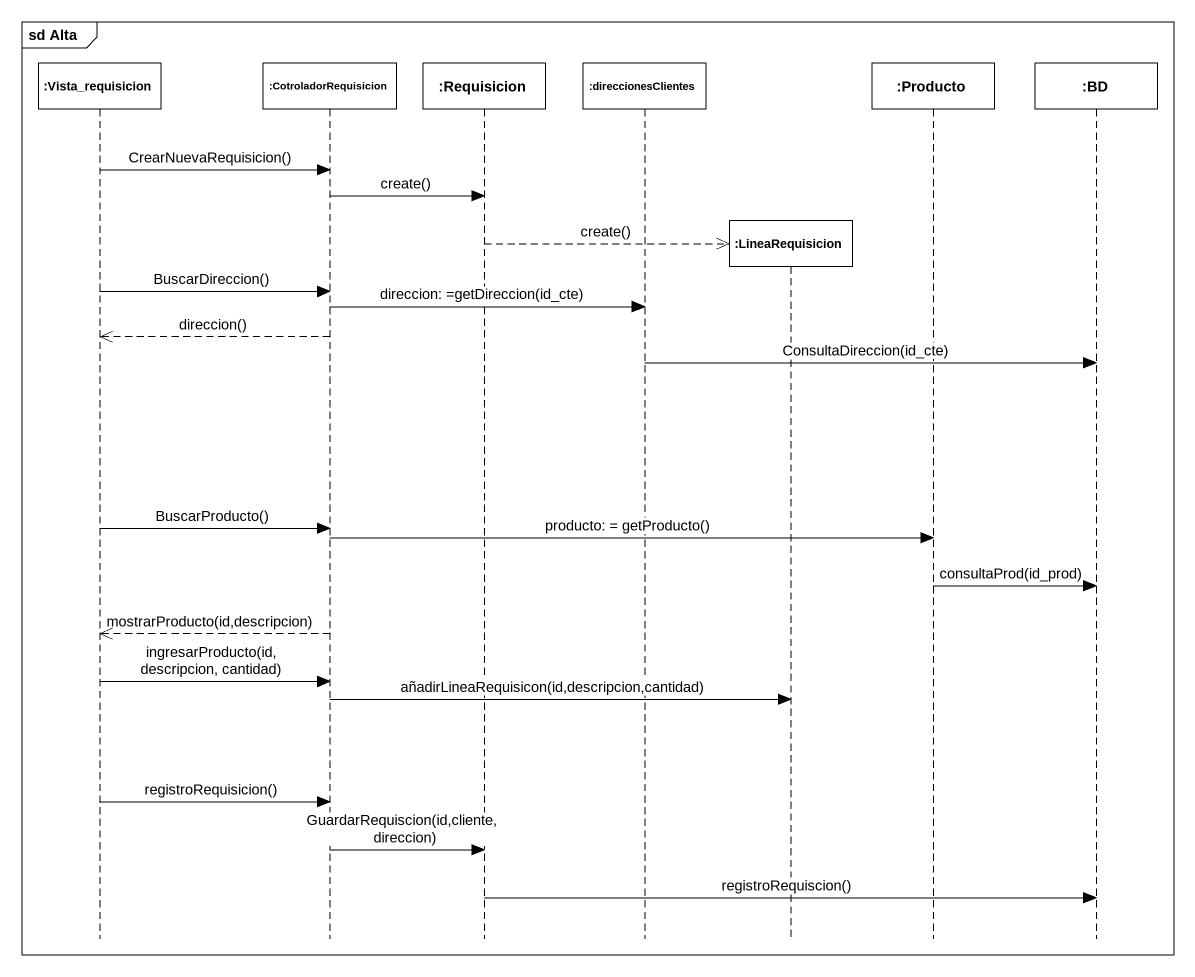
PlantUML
@startuml
mainframe sd Alta
hide footbox
participant ":Vista_requisicion" as Vista_requisicion
participant ":CotroladorRequisicion" as CotroladorRequisicion
participant ":Requisicion" as Requisicion
participant ":direccionesClientes" as direccionesClientes
participant ":LineaRequisicion" as LineaRequisicion
participant ":Producto" as Producto
participant ":BD" as BD

Vista_requisicion -> CotroladorRequisicion : CrearNuevaRequisicion()
CotroladorRequisicion -> Requisicion : create()
Requisicion -->> LineaRequisicion ** : create()
Vista_requisicion -> CotroladorRequisicion : BuscarDireccion()
CotroladorRequisicion -> direccionesClientes : direccion: =getDireccion(id_cte)
CotroladorRequisicion -->> Vista_requisicion : direccion()
direccionesClientes -> BD : ConsultaDireccion(id_cte)
Vista_requisicion -> CotroladorRequisicion : BuscarProducto()
CotroladorRequisicion -> Producto : producto: = getProducto()
Producto -> BD : consultaProd(id_prod)
CotroladorRequisicion -->> Vista_requisicion : mostrarProducto(id,descripcion)
Vista_requisicion -> CotroladorRequisicion : ingresarProducto(id, descripcion, cantidad)
CotroladorRequisicion -> LineaRequisicion : añadirLineaRequisicon(id,descripcion,cantidad)
Vista_requisicion -> CotroladorRequisicion : registroRequisicion()
CotroladorRequisicion -> Requisicion : GuardarRequiscion(id,cliente,direccion)
Requisicion -> BD : registroRequiscion()
@enduml
